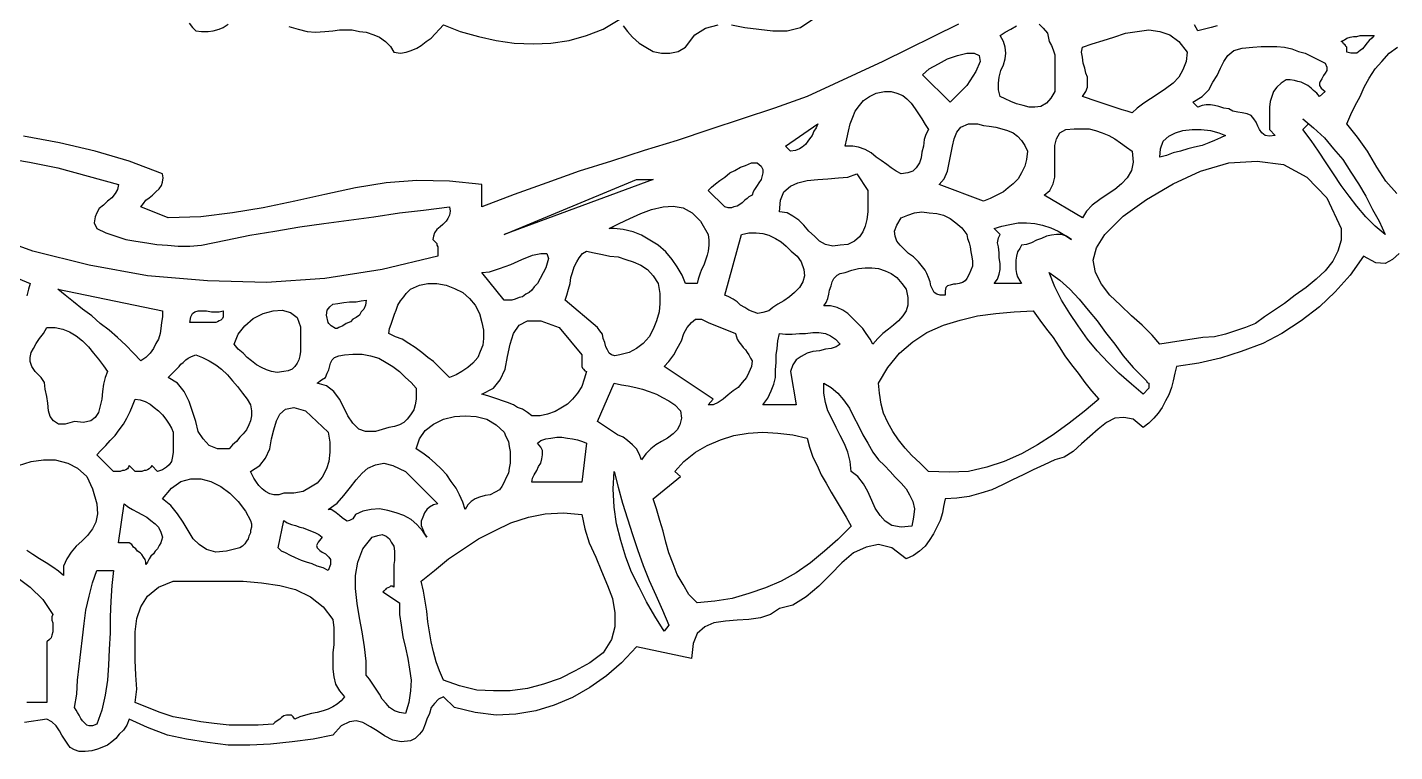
# Model space of a CAD drawing. Extents: x 0.02 to 7.63, y 0.01 to 6.75.
# Drawn here: x 1.333 to 2.978, y 0.013 to 0.884 of the extents above; entities that cross this region are included whole.
import ezdxf

# ---------------------------------------------------------------- set-up
doc = ezdxf.new("R2010")
doc.units = 0
doc.layers.add('1', color=7, linetype='Continuous')

msp = doc.modelspace()

# ---------------------------------------------------------------- linework, layer by layer
msp.add_lwpolyline([(2.983, 0.612), (2.975, 0.605), (2.966, 0.6), (2.955, 0.601), (2.94, 0.609), (2.924, 0.586), (2.906, 0.566), (2.887, 0.548), (2.865, 0.531), (2.842, 0.516), (2.819, 0.504), (2.793, 0.494), (2.768, 0.486), (2.742, 0.48), (2.715, 0.476), (2.713, 0.468), (2.711, 0.459), (2.709, 0.451), (2.706, 0.442), (2.702, 0.435), (2.698, 0.427), (2.693, 0.42), (2.688, 0.414), (2.682, 0.408), (2.675, 0.403), (2.663, 0.413), (2.652, 0.415), (2.641, 0.414), (2.631, 0.409), (2.621, 0.401), (2.611, 0.392), (2.601, 0.383), (2.591, 0.374), (2.58, 0.367), (2.569, 0.364), (2.556, 0.358), (2.543, 0.352), (2.531, 0.346), (2.518, 0.34), (2.506, 0.334), (2.493, 0.328), (2.48, 0.324), (2.466, 0.32), (2.451, 0.318), (2.437, 0.317), (2.435, 0.308), (2.434, 0.3), (2.431, 0.291), (2.427, 0.283), (2.423, 0.275), (2.418, 0.267), (2.413, 0.26), (2.406, 0.254), (2.399, 0.249), (2.39, 0.245), (2.373, 0.258), (2.357, 0.262), (2.342, 0.259), (2.327, 0.252), (2.313, 0.24), (2.299, 0.226), (2.285, 0.212), (2.27, 0.199), (2.254, 0.189), (2.238, 0.185), (2.227, 0.178), (2.215, 0.174), (2.201, 0.172), (2.187, 0.171), (2.173, 0.17), (2.159, 0.168), (2.148, 0.163), (2.139, 0.155), (2.134, 0.143), (2.132, 0.125), (2.066, 0.139), (2.048, 0.12), (2.03, 0.104), (2.01, 0.09), (1.989, 0.078), (1.967, 0.069), (1.945, 0.062), (1.921, 0.058), (1.897, 0.057), (1.872, 0.06), (1.847, 0.066), (1.834, 0.079), (1.828, 0.076), (1.823, 0.071), (1.819, 0.066), (1.817, 0.059), (1.814, 0.052), (1.812, 0.046), (1.809, 0.039), (1.805, 0.034), (1.8, 0.029), (1.794, 0.026), (1.783, 0.025), (1.773, 0.027), (1.763, 0.032), (1.754, 0.038), (1.746, 0.043), (1.737, 0.048), (1.729, 0.05), (1.721, 0.049), (1.711, 0.044), (1.701, 0.033), (1.677, 0.028), (1.652, 0.025), (1.626, 0.022), (1.601, 0.021), (1.575, 0.021), (1.55, 0.024), (1.525, 0.028), (1.502, 0.033), (1.478, 0.042), (1.456, 0.052), (1.453, 0.045), (1.449, 0.039), (1.444, 0.034), (1.44, 0.029), (1.435, 0.025), (1.43, 0.021), (1.425, 0.019), (1.418, 0.016), (1.411, 0.014), (1.403, 0.013), (1.396, 0.013), (1.39, 0.015), (1.385, 0.018), (1.382, 0.022), (1.378, 0.028), (1.375, 0.033), (1.372, 0.038), (1.368, 0.044), (1.363, 0.049), (1.357, 0.052), (1.33, 0.048)])
at = {"layer": '1'}
for points in [[(2.453, 0.888), (2.362, 0.843), (2.271, 0.801), (2.232, 0.787), (2.193, 0.774), (2.154, 0.761), (2.115, 0.748), (2.075, 0.736), (2.036, 0.723), (1.997, 0.711), (1.958, 0.697), (1.919, 0.683), (1.88, 0.668), (1.88, 0.695), (1.841, 0.699), (1.802, 0.7), (1.765, 0.697), (1.728, 0.691), (1.691, 0.683), (1.655, 0.675), (1.617, 0.667), (1.58, 0.661), (1.542, 0.656), (1.503, 0.655), (1.47, 0.668), (1.473, 0.672), (1.476, 0.676), (1.48, 0.679), (1.484, 0.682), (1.488, 0.686), (1.492, 0.69), (1.495, 0.694), (1.496, 0.698), (1.497, 0.703), (1.496, 0.708), (1.456, 0.723), (1.415, 0.735), (1.372, 0.745), (1.329, 0.753)], [(1.528, 0.889), (1.532, 0.884), (1.536, 0.88), (1.543, 0.879), (1.551, 0.879), (1.557, 0.88), (1.564, 0.882), (1.569, 0.884), (1.575, 0.888)], [(1.648, 0.885), (1.659, 0.882), (1.67, 0.879), (1.68, 0.878), (1.691, 0.879), (1.701, 0.88), (1.709, 0.881), (1.716, 0.881), (1.724, 0.881), (1.733, 0.879), (1.741, 0.878), (1.75, 0.875), (1.757, 0.872), (1.764, 0.867), (1.77, 0.861), (1.774, 0.854), (1.782, 0.853), (1.789, 0.854), (1.795, 0.856), (1.802, 0.859), (1.807, 0.862), (1.813, 0.867), (1.819, 0.871), (1.824, 0.876), (1.829, 0.882), (1.834, 0.887), (1.854, 0.879), (1.876, 0.873), (1.897, 0.868), (1.919, 0.865), (1.942, 0.864), (1.963, 0.865), (1.985, 0.868), (2.006, 0.874), (2.026, 0.882), (2.046, 0.894)], [(2.18, 0.887), (2.196, 0.884), (2.213, 0.882), (2.23, 0.88), (2.247, 0.88), (2.263, 0.884), (2.278, 0.894)], [(2.55, 0.888), (2.555, 0.883), (2.56, 0.877), (2.562, 0.867), (2.565, 0.862), (2.567, 0.857), (2.569, 0.851), (2.569, 0.845), (2.569, 0.839), (2.569, 0.832), (2.569, 0.826), (2.569, 0.82), (2.569, 0.814), (2.569, 0.807)], [(2.05, 0.886), (2.055, 0.879), (2.061, 0.872), (2.069, 0.865), (2.077, 0.86), (2.086, 0.855), (2.096, 0.853), (2.106, 0.853), (2.116, 0.855), (2.125, 0.86), (2.136, 0.875), (2.149, 0.883), (2.164, 0.887)], [(2.569, 0.807), (2.564, 0.799), (2.559, 0.793), (2.552, 0.789), (2.545, 0.788), (2.538, 0.788), (2.531, 0.79), (2.523, 0.792), (2.516, 0.795), (2.509, 0.798), (2.503, 0.801), (2.501, 0.809), (2.501, 0.817), (2.502, 0.824), (2.504, 0.832), (2.507, 0.839), (2.509, 0.846), (2.51, 0.853), (2.509, 0.86), (2.507, 0.867), (2.503, 0.874), (2.509, 0.878), (2.516, 0.882), (2.523, 0.886)], [(2.728, 0.854), (2.727, 0.843), (2.723, 0.833), (2.718, 0.824), (2.711, 0.817), (2.702, 0.81), (2.693, 0.804), (2.684, 0.798), (2.676, 0.793), (2.668, 0.787), (2.662, 0.781), (2.656, 0.783), (2.65, 0.785), (2.644, 0.787), (2.638, 0.789), (2.632, 0.791), (2.626, 0.793), (2.62, 0.795), (2.614, 0.797), (2.608, 0.799), (2.602, 0.801), (2.606, 0.807), (2.608, 0.812), (2.608, 0.818), (2.608, 0.824), (2.606, 0.829), (2.605, 0.835), (2.603, 0.841), (2.602, 0.848), (2.601, 0.854), (2.602, 0.86), (2.614, 0.864), (2.627, 0.868), (2.64, 0.872), (2.654, 0.877), (2.668, 0.879), (2.682, 0.881), (2.695, 0.879), (2.707, 0.875), (2.718, 0.867), (2.728, 0.854)], [(2.764, 0.886), (2.757, 0.884), (2.749, 0.882), (2.741, 0.88), (2.737, 0.887)], [(2.953, 0.874), (2.95, 0.871), (2.947, 0.868), (2.944, 0.865), (2.942, 0.862), (2.939, 0.858), (2.936, 0.856), (2.932, 0.853), (2.929, 0.853), (2.925, 0.853), (2.92, 0.854), (2.92, 0.856), (2.92, 0.858), (2.92, 0.86), (2.919, 0.861), (2.918, 0.863), (2.916, 0.864), (2.915, 0.866), (2.913, 0.867), (2.917, 0.869), (2.92, 0.871), (2.924, 0.872), (2.928, 0.873), (2.932, 0.873), (2.936, 0.874), (2.94, 0.874), (2.944, 0.874), (2.949, 0.874), (2.953, 0.874)], [(2.894, 0.841), (2.896, 0.836), (2.896, 0.832), (2.894, 0.829), (2.892, 0.826), (2.89, 0.822), (2.888, 0.819), (2.887, 0.817), (2.887, 0.814), (2.889, 0.811), (2.894, 0.807), (2.887, 0.801), (2.884, 0.805), (2.88, 0.808), (2.877, 0.811), (2.873, 0.814), (2.869, 0.816), (2.865, 0.818), (2.861, 0.819), (2.857, 0.82), (2.852, 0.821), (2.847, 0.821), (2.841, 0.817), (2.836, 0.812), (2.832, 0.807), (2.83, 0.801), (2.828, 0.795), (2.827, 0.788), (2.827, 0.781), (2.827, 0.775), (2.827, 0.768), (2.827, 0.761), (2.834, 0.754), (2.827, 0.753), (2.822, 0.754), (2.818, 0.757), (2.815, 0.761), (2.813, 0.765), (2.811, 0.77), (2.808, 0.774), (2.805, 0.778), (2.8, 0.78), (2.794, 0.781), (2.789, 0.782), (2.783, 0.783), (2.778, 0.786), (2.772, 0.787), (2.766, 0.789), (2.761, 0.79), (2.756, 0.791), (2.751, 0.791), (2.746, 0.79), (2.741, 0.788), (2.735, 0.794), (2.746, 0.801), (2.754, 0.809), (2.759, 0.818), (2.764, 0.826), (2.768, 0.835), (2.772, 0.843), (2.777, 0.85), (2.784, 0.856), (2.794, 0.859), (2.807, 0.86), (2.817, 0.861), (2.826, 0.861), (2.836, 0.861), (2.845, 0.86), (2.854, 0.858), (2.862, 0.855), (2.87, 0.853), (2.878, 0.849), (2.886, 0.845), (2.894, 0.841)], [(2.98, 0.684), (2.967, 0.699), (2.956, 0.716), (2.945, 0.735), (2.933, 0.752), (2.92, 0.768), (2.925, 0.779), (2.93, 0.79), (2.936, 0.801), (2.941, 0.812), (2.947, 0.823), (2.954, 0.834), (2.962, 0.843), (2.971, 0.853), (2.981, 0.86)], [(2.463, 0.814), (2.443, 0.794), (2.41, 0.827), (2.418, 0.834), (2.429, 0.84), (2.44, 0.846), (2.452, 0.85), (2.463, 0.853), (2.472, 0.853), (2.478, 0.85), (2.479, 0.843), (2.474, 0.831), (2.463, 0.814)], [(2.417, 0.761), (2.414, 0.755), (2.412, 0.749), (2.411, 0.741), (2.409, 0.734), (2.408, 0.727), (2.406, 0.721), (2.402, 0.715), (2.398, 0.711), (2.392, 0.709), (2.384, 0.708), (2.378, 0.711), (2.372, 0.715), (2.367, 0.719), (2.36, 0.724), (2.354, 0.728), (2.348, 0.733), (2.341, 0.737), (2.333, 0.74), (2.326, 0.741), (2.317, 0.741), (2.319, 0.75), (2.321, 0.759), (2.323, 0.768), (2.326, 0.776), (2.329, 0.783), (2.334, 0.79), (2.339, 0.796), (2.346, 0.801), (2.354, 0.805), (2.364, 0.807), (2.372, 0.807), (2.379, 0.805), (2.386, 0.802), (2.391, 0.798), (2.396, 0.793), (2.401, 0.786), (2.405, 0.78), (2.409, 0.774), (2.413, 0.767), (2.417, 0.761)], [(2.966, 0.635), (2.954, 0.645), (2.943, 0.656), (2.932, 0.669), (2.923, 0.681), (2.913, 0.694), (2.904, 0.708), (2.895, 0.721), (2.886, 0.735), (2.877, 0.748), (2.867, 0.761), (2.874, 0.768), (2.867, 0.774), (2.88, 0.763), (2.893, 0.751), (2.904, 0.738), (2.915, 0.725), (2.925, 0.71), (2.934, 0.696), (2.943, 0.681), (2.951, 0.665), (2.959, 0.651), (2.966, 0.635)], [(2.251, 0.735), (2.245, 0.741), (2.284, 0.768), (2.282, 0.763), (2.279, 0.759), (2.277, 0.754), (2.274, 0.75), (2.272, 0.747), (2.269, 0.743), (2.265, 0.74), (2.262, 0.738), (2.257, 0.736), (2.251, 0.735)], [(2.536, 0.735), (2.535, 0.725), (2.533, 0.717), (2.529, 0.709), (2.525, 0.702), (2.519, 0.696), (2.513, 0.691), (2.507, 0.686), (2.499, 0.682), (2.491, 0.678), (2.483, 0.675), (2.43, 0.695), (2.436, 0.702), (2.44, 0.711), (2.442, 0.721), (2.444, 0.731), (2.446, 0.741), (2.448, 0.75), (2.451, 0.758), (2.456, 0.764), (2.465, 0.768), (2.476, 0.768), (2.483, 0.766), (2.49, 0.765), (2.498, 0.764), (2.505, 0.762), (2.512, 0.76), (2.519, 0.757), (2.524, 0.753), (2.529, 0.748), (2.533, 0.742), (2.536, 0.735)], [(2.662, 0.735), (2.663, 0.722), (2.661, 0.712), (2.656, 0.703), (2.649, 0.696), (2.641, 0.689), (2.632, 0.683), (2.623, 0.677), (2.614, 0.67), (2.607, 0.663), (2.602, 0.655), (2.556, 0.682), (2.563, 0.688), (2.567, 0.696), (2.569, 0.704), (2.569, 0.714), (2.569, 0.723), (2.569, 0.733), (2.569, 0.742), (2.571, 0.75), (2.575, 0.757), (2.582, 0.761), (2.592, 0.762), (2.601, 0.762), (2.61, 0.762), (2.618, 0.76), (2.626, 0.757), (2.634, 0.754), (2.641, 0.75), (2.648, 0.745), (2.655, 0.74), (2.662, 0.735)], [(2.774, 0.754), (2.768, 0.751), (2.761, 0.748), (2.754, 0.745), (2.746, 0.742), (2.737, 0.74), (2.729, 0.738), (2.72, 0.735), (2.711, 0.733), (2.703, 0.73), (2.695, 0.728), (2.696, 0.738), (2.699, 0.747), (2.706, 0.753), (2.714, 0.757), (2.723, 0.76), (2.734, 0.761), (2.745, 0.761), (2.756, 0.76), (2.766, 0.757), (2.774, 0.754)], [(1.301, 0.728), (1.336, 0.722), (1.37, 0.715), (1.443, 0.695), (1.442, 0.689), (1.439, 0.684), (1.435, 0.679), (1.43, 0.675), (1.425, 0.67), (1.42, 0.666), (1.417, 0.661), (1.415, 0.656), (1.414, 0.649), (1.417, 0.642), (1.428, 0.637), (1.44, 0.633), (1.452, 0.629), (1.464, 0.627), (1.477, 0.625), (1.489, 0.623), (1.502, 0.622), (1.515, 0.621), (1.529, 0.621), (1.543, 0.622), (1.572, 0.628), (1.601, 0.634), (1.631, 0.639), (1.661, 0.644), (1.69, 0.648), (1.72, 0.652), (1.75, 0.656), (1.781, 0.661), (1.81, 0.664), (1.841, 0.668), (1.842, 0.663), (1.841, 0.658), (1.839, 0.654), (1.837, 0.651), (1.833, 0.647), (1.83, 0.644), (1.826, 0.641), (1.823, 0.637), (1.822, 0.633), (1.821, 0.629), (1.823, 0.627), (1.824, 0.626), (1.826, 0.624), (1.826, 0.622), (1.827, 0.62), (1.827, 0.617), (1.827, 0.615), (1.827, 0.612), (1.827, 0.609), (1.76, 0.593), (1.691, 0.582), (1.621, 0.577), (1.55, 0.579), (1.478, 0.585), (1.408, 0.598), (1.34, 0.615), (1.274, 0.639)], [(2.211, 0.721), (2.216, 0.717), (2.218, 0.713), (2.218, 0.709), (2.217, 0.706), (2.216, 0.701), (2.213, 0.697), (2.211, 0.694), (2.208, 0.689), (2.206, 0.686), (2.205, 0.682), (2.201, 0.68), (2.199, 0.678), (2.196, 0.676), (2.193, 0.673), (2.19, 0.671), (2.187, 0.669), (2.183, 0.668), (2.18, 0.667), (2.176, 0.667), (2.172, 0.668), (2.152, 0.688), (2.156, 0.692), (2.161, 0.696), (2.166, 0.7), (2.172, 0.704), (2.178, 0.709), (2.184, 0.712), (2.191, 0.716), (2.197, 0.718), (2.204, 0.721), (2.211, 0.721)], [(2.344, 0.688), (2.344, 0.68), (2.344, 0.671), (2.344, 0.662), (2.343, 0.653), (2.341, 0.645), (2.338, 0.638), (2.334, 0.632), (2.328, 0.627), (2.32, 0.623), (2.311, 0.622), (2.302, 0.621), (2.293, 0.623), (2.286, 0.627), (2.28, 0.633), (2.273, 0.639), (2.267, 0.646), (2.261, 0.652), (2.254, 0.657), (2.247, 0.661), (2.238, 0.662), (2.239, 0.676), (2.243, 0.686), (2.251, 0.693), (2.26, 0.697), (2.271, 0.7), (2.284, 0.701), (2.296, 0.702), (2.309, 0.703), (2.32, 0.704), (2.331, 0.708), (2.344, 0.688)], [(2.913, 0.642), (2.913, 0.628), (2.909, 0.615), (2.903, 0.603), (2.894, 0.591), (2.883, 0.581), (2.871, 0.571), (2.858, 0.562), (2.845, 0.552), (2.833, 0.544), (2.821, 0.536), (2.81, 0.528), (2.798, 0.523), (2.786, 0.519), (2.774, 0.515), (2.761, 0.512), (2.747, 0.511), (2.734, 0.509), (2.721, 0.507), (2.708, 0.505), (2.695, 0.503), (2.686, 0.514), (2.674, 0.526), (2.661, 0.537), (2.648, 0.55), (2.635, 0.562), (2.625, 0.575), (2.618, 0.589), (2.615, 0.604), (2.619, 0.619), (2.629, 0.635), (2.651, 0.657), (2.679, 0.677), (2.711, 0.696), (2.744, 0.711), (2.778, 0.721), (2.812, 0.723), (2.844, 0.719), (2.872, 0.704), (2.896, 0.679), (2.913, 0.642)], [(1.907, 0.635), (2.066, 0.701), (2.086, 0.701), (1.907, 0.635)], [(2.152, 0.635), (2.153, 0.628), (2.153, 0.622), (2.152, 0.615), (2.151, 0.61), (2.149, 0.604), (2.147, 0.598), (2.144, 0.593), (2.142, 0.587), (2.14, 0.581), (2.139, 0.576), (2.125, 0.576), (2.121, 0.586), (2.115, 0.596), (2.109, 0.605), (2.101, 0.614), (2.092, 0.622), (2.082, 0.628), (2.072, 0.634), (2.062, 0.638), (2.05, 0.641), (2.039, 0.642), (2.033, 0.642), (2.045, 0.648), (2.058, 0.654), (2.071, 0.66), (2.084, 0.665), (2.098, 0.668), (2.11, 0.669), (2.122, 0.667), (2.133, 0.661), (2.143, 0.651), (2.152, 0.635)], [(2.463, 0.635), (2.464, 0.63), (2.466, 0.625), (2.467, 0.62), (2.468, 0.614), (2.469, 0.608), (2.47, 0.603), (2.47, 0.597), (2.468, 0.592), (2.466, 0.587), (2.463, 0.582), (2.461, 0.579), (2.458, 0.577), (2.454, 0.576), (2.45, 0.575), (2.447, 0.575), (2.443, 0.574), (2.44, 0.573), (2.438, 0.571), (2.437, 0.567), (2.437, 0.562), (2.431, 0.562), (2.427, 0.563), (2.424, 0.565), (2.422, 0.569), (2.42, 0.573), (2.419, 0.578), (2.417, 0.583), (2.415, 0.588), (2.413, 0.592), (2.41, 0.596), (2.405, 0.602), (2.399, 0.608), (2.393, 0.612), (2.388, 0.617), (2.383, 0.622), (2.379, 0.627), (2.377, 0.633), (2.376, 0.639), (2.379, 0.646), (2.384, 0.655), (2.392, 0.658), (2.4, 0.661), (2.409, 0.662), (2.418, 0.661), (2.427, 0.66), (2.435, 0.658), (2.443, 0.654), (2.45, 0.649), (2.457, 0.643), (2.463, 0.635)], [(2.589, 0.629), (2.583, 0.633), (2.577, 0.635), (2.571, 0.635), (2.565, 0.634), (2.559, 0.633), (2.553, 0.63), (2.547, 0.628), (2.541, 0.625), (2.535, 0.623), (2.529, 0.622), (2.527, 0.618), (2.524, 0.614), (2.523, 0.609), (2.522, 0.604), (2.522, 0.599), (2.522, 0.593), (2.523, 0.588), (2.524, 0.584), (2.527, 0.579), (2.529, 0.576), (2.496, 0.576), (2.5, 0.581), (2.502, 0.587), (2.503, 0.593), (2.503, 0.6), (2.502, 0.607), (2.502, 0.613), (2.501, 0.62), (2.5, 0.625), (2.501, 0.631), (2.503, 0.635), (2.496, 0.642), (2.505, 0.645), (2.515, 0.647), (2.525, 0.649), (2.535, 0.649), (2.545, 0.648), (2.554, 0.646), (2.564, 0.643), (2.573, 0.639), (2.581, 0.634), (2.589, 0.629)], [(2.264, 0.602), (2.267, 0.593), (2.268, 0.585), (2.266, 0.578), (2.262, 0.571), (2.256, 0.565), (2.25, 0.56), (2.243, 0.555), (2.236, 0.551), (2.23, 0.547), (2.225, 0.543), (2.218, 0.541), (2.212, 0.54), (2.206, 0.542), (2.201, 0.544), (2.196, 0.547), (2.191, 0.55), (2.187, 0.554), (2.182, 0.557), (2.177, 0.56), (2.172, 0.562), (2.192, 0.635), (2.201, 0.637), (2.21, 0.637), (2.218, 0.636), (2.225, 0.634), (2.233, 0.63), (2.24, 0.626), (2.246, 0.621), (2.252, 0.615), (2.259, 0.609), (2.264, 0.602)], [(1.258, 0.609), (1.337, 0.576)], [(1.947, 0.576), (1.943, 0.572), (1.94, 0.568), (1.937, 0.565), (1.933, 0.563), (1.929, 0.56), (1.925, 0.559), (1.92, 0.557), (1.916, 0.556), (1.911, 0.556), (1.907, 0.556), (1.88, 0.589), (1.889, 0.59), (1.901, 0.594), (1.915, 0.599), (1.928, 0.605), (1.941, 0.61), (1.951, 0.612), (1.958, 0.612), (1.96, 0.606), (1.957, 0.595), (1.947, 0.576)], [(2.092, 0.576), (2.094, 0.564), (2.094, 0.552), (2.093, 0.542), (2.09, 0.531), (2.086, 0.521), (2.081, 0.512), (2.074, 0.504), (2.066, 0.498), (2.057, 0.493), (2.046, 0.49), (2.04, 0.489), (2.036, 0.49), (2.033, 0.492), (2.031, 0.496), (2.029, 0.5), (2.028, 0.505), (2.026, 0.51), (2.025, 0.515), (2.022, 0.519), (2.019, 0.523), (1.98, 0.556), (1.982, 0.562), (1.984, 0.569), (1.986, 0.576), (1.987, 0.583), (1.989, 0.589), (1.991, 0.596), (1.994, 0.602), (1.997, 0.607), (2.001, 0.612), (2.006, 0.615), (2.015, 0.613), (2.025, 0.611), (2.034, 0.609), (2.044, 0.608), (2.053, 0.605), (2.062, 0.602), (2.071, 0.598), (2.079, 0.593), (2.086, 0.585), (2.092, 0.576)], [(2.39, 0.569), (2.392, 0.559), (2.392, 0.55), (2.39, 0.543), (2.386, 0.537), (2.381, 0.531), (2.375, 0.526), (2.369, 0.521), (2.362, 0.516), (2.356, 0.51), (2.35, 0.503), (2.347, 0.509), (2.342, 0.516), (2.338, 0.522), (2.332, 0.528), (2.326, 0.534), (2.32, 0.54), (2.314, 0.544), (2.307, 0.547), (2.299, 0.549), (2.291, 0.549), (2.294, 0.553), (2.296, 0.558), (2.297, 0.563), (2.298, 0.568), (2.3, 0.573), (2.301, 0.578), (2.303, 0.582), (2.307, 0.586), (2.311, 0.588), (2.317, 0.589), (2.325, 0.592), (2.333, 0.594), (2.341, 0.595), (2.349, 0.595), (2.357, 0.594), (2.365, 0.591), (2.372, 0.588), (2.379, 0.583), (2.385, 0.576), (2.39, 0.569)], [(1.337, 0.576), (1.335, 0.569), (1.333, 0.561)], [(1.88, 0.529), (1.882, 0.52), (1.882, 0.51), (1.881, 0.502), (1.878, 0.494), (1.875, 0.487), (1.869, 0.48), (1.863, 0.475), (1.856, 0.47), (1.849, 0.466), (1.841, 0.463), (1.835, 0.469), (1.829, 0.475), (1.822, 0.482), (1.815, 0.487), (1.808, 0.493), (1.8, 0.499), (1.792, 0.504), (1.784, 0.509), (1.776, 0.512), (1.768, 0.516), (1.769, 0.522), (1.771, 0.527), (1.773, 0.533), (1.775, 0.539), (1.777, 0.544), (1.779, 0.55), (1.782, 0.555), (1.786, 0.56), (1.789, 0.564), (1.794, 0.569), (1.805, 0.574), (1.815, 0.576), (1.826, 0.576), (1.837, 0.574), (1.847, 0.57), (1.857, 0.565), (1.865, 0.558), (1.872, 0.55), (1.877, 0.54), (1.88, 0.529)], [(2.675, 0.463), (2.676, 0.462), (2.678, 0.46), (2.679, 0.459), (2.68, 0.457), (2.682, 0.456), (2.682, 0.454), (2.682, 0.452), (2.682, 0.45), (2.675, 0.443), (2.661, 0.455), (2.646, 0.468), (2.633, 0.481), (2.62, 0.495), (2.608, 0.509), (2.597, 0.525), (2.587, 0.54), (2.577, 0.556), (2.569, 0.572), (2.562, 0.589), (2.575, 0.58), (2.587, 0.569), (2.598, 0.557), (2.609, 0.544), (2.62, 0.531), (2.63, 0.517), (2.641, 0.503), (2.651, 0.489), (2.663, 0.475), (2.675, 0.463)], [(1.496, 0.543), (1.496, 0.536), (1.495, 0.529), (1.494, 0.522), (1.493, 0.516), (1.491, 0.509), (1.488, 0.504), (1.485, 0.498), (1.481, 0.492), (1.476, 0.487), (1.47, 0.483), (1.461, 0.492), (1.452, 0.502), (1.442, 0.511), (1.432, 0.52), (1.421, 0.528), (1.411, 0.537), (1.4, 0.545), (1.389, 0.554), (1.379, 0.562), (1.37, 0.569), (1.496, 0.543)], [(1.569, 0.543), (1.569, 0.54), (1.569, 0.538), (1.569, 0.536), (1.568, 0.534), (1.566, 0.532), (1.564, 0.531), (1.562, 0.53), (1.56, 0.529), (1.558, 0.529), (1.556, 0.529), (1.529, 0.529), (1.53, 0.536), (1.532, 0.54), (1.535, 0.542), (1.539, 0.543), (1.544, 0.543), (1.549, 0.543), (1.555, 0.542), (1.56, 0.542), (1.564, 0.542), (1.569, 0.543)], [(1.662, 0.509), (1.662, 0.504), (1.662, 0.499), (1.662, 0.494), (1.661, 0.489), (1.66, 0.484), (1.658, 0.48), (1.655, 0.476), (1.652, 0.473), (1.647, 0.471), (1.642, 0.47), (1.634, 0.469), (1.627, 0.47), (1.621, 0.472), (1.615, 0.475), (1.609, 0.478), (1.603, 0.483), (1.598, 0.487), (1.593, 0.492), (1.587, 0.497), (1.582, 0.503), (1.587, 0.515), (1.595, 0.525), (1.605, 0.534), (1.617, 0.54), (1.629, 0.543), (1.64, 0.544), (1.65, 0.541), (1.658, 0.535), (1.662, 0.524), (1.662, 0.509)], [(1.741, 0.556), (1.74, 0.55), (1.738, 0.545), (1.735, 0.542), (1.733, 0.538), (1.729, 0.535), (1.725, 0.533), (1.722, 0.53), (1.717, 0.528), (1.713, 0.525), (1.708, 0.523), (1.706, 0.522), (1.704, 0.522), (1.702, 0.523), (1.701, 0.524), (1.699, 0.525), (1.698, 0.526), (1.696, 0.528), (1.695, 0.529), (1.693, 0.538), (1.694, 0.544), (1.697, 0.548), (1.701, 0.551), (1.707, 0.552), (1.714, 0.553), (1.721, 0.554), (1.729, 0.554), (1.735, 0.555), (1.741, 0.556)], [(2.622, 0.437), (2.604, 0.422), (2.586, 0.408), (2.567, 0.394), (2.548, 0.382), (2.529, 0.371), (2.508, 0.362), (2.487, 0.355), (2.465, 0.35), (2.442, 0.349), (2.417, 0.35), (2.407, 0.36), (2.397, 0.369), (2.389, 0.378), (2.381, 0.388), (2.374, 0.398), (2.368, 0.409), (2.363, 0.42), (2.36, 0.431), (2.358, 0.444), (2.357, 0.456), (2.368, 0.475), (2.382, 0.492), (2.398, 0.506), (2.415, 0.517), (2.435, 0.526), (2.455, 0.532), (2.476, 0.537), (2.498, 0.54), (2.52, 0.542), (2.543, 0.543), (2.551, 0.532), (2.559, 0.521), (2.567, 0.511), (2.574, 0.5), (2.581, 0.489), (2.589, 0.478), (2.597, 0.468), (2.605, 0.457), (2.613, 0.447), (2.622, 0.437)], [(2, 0.49), (2, 0.487), (2, 0.484), (2, 0.481), (2, 0.478), (2, 0.476), (2.001, 0.474), (2.002, 0.473), (2.004, 0.471), (2.006, 0.47), (2.003, 0.461), (2, 0.452), (1.995, 0.444), (1.989, 0.437), (1.983, 0.431), (1.975, 0.426), (1.968, 0.422), (1.959, 0.419), (1.95, 0.417), (1.94, 0.417), (1.935, 0.421), (1.929, 0.425), (1.923, 0.427), (1.918, 0.43), (1.911, 0.433), (1.905, 0.435), (1.899, 0.437), (1.893, 0.439), (1.887, 0.441), (1.88, 0.443), (1.894, 0.45), (1.902, 0.46), (1.908, 0.473), (1.911, 0.488), (1.914, 0.503), (1.918, 0.516), (1.925, 0.526), (1.935, 0.531), (1.951, 0.531), (1.973, 0.523), (2, 0.49)], [(2.185, 0.516), (2.186, 0.512), (2.187, 0.509), (2.189, 0.506), (2.192, 0.502), (2.194, 0.499), (2.197, 0.496), (2.199, 0.493), (2.201, 0.49), (2.203, 0.486), (2.205, 0.483), (2.204, 0.476), (2.201, 0.469), (2.198, 0.463), (2.193, 0.457), (2.188, 0.451), (2.182, 0.447), (2.176, 0.442), (2.17, 0.437), (2.164, 0.433), (2.158, 0.43), (2.152, 0.43), (2.158, 0.437), (2.099, 0.476), (2.105, 0.482), (2.111, 0.49), (2.115, 0.498), (2.12, 0.507), (2.123, 0.516), (2.127, 0.523), (2.132, 0.529), (2.137, 0.533), (2.144, 0.533), (2.152, 0.529), (2.185, 0.516)], [(1.43, 0.47), (1.427, 0.463), (1.425, 0.455), (1.424, 0.446), (1.423, 0.437), (1.421, 0.429), (1.419, 0.421), (1.415, 0.415), (1.41, 0.411), (1.401, 0.409), (1.39, 0.41), (1.379, 0.407), (1.371, 0.407), (1.365, 0.411), (1.361, 0.416), (1.359, 0.423), (1.358, 0.432), (1.357, 0.44), (1.355, 0.449), (1.354, 0.457), (1.35, 0.463), (1.343, 0.47), (1.339, 0.476), (1.337, 0.482), (1.337, 0.487), (1.338, 0.493), (1.341, 0.498), (1.344, 0.504), (1.348, 0.51), (1.353, 0.516), (1.357, 0.523), (1.367, 0.523), (1.376, 0.521), (1.384, 0.518), (1.392, 0.513), (1.4, 0.507), (1.407, 0.5), (1.413, 0.492), (1.419, 0.485), (1.425, 0.477), (1.43, 0.47)], [(2.311, 0.503), (2.306, 0.5), (2.3, 0.498), (2.293, 0.497), (2.286, 0.495), (2.278, 0.494), (2.271, 0.492), (2.264, 0.488), (2.258, 0.484), (2.254, 0.478), (2.251, 0.47), (2.258, 0.43), (2.218, 0.43), (2.224, 0.438), (2.228, 0.447), (2.231, 0.455), (2.233, 0.463), (2.233, 0.472), (2.234, 0.481), (2.234, 0.49), (2.235, 0.498), (2.236, 0.507), (2.238, 0.516), (2.245, 0.515), (2.253, 0.515), (2.262, 0.516), (2.269, 0.516), (2.278, 0.517), (2.285, 0.517), (2.293, 0.516), (2.299, 0.513), (2.305, 0.509), (2.311, 0.503)], [(1.602, 0.43), (1.603, 0.423), (1.603, 0.417), (1.602, 0.411), (1.6, 0.406), (1.597, 0.4), (1.593, 0.395), (1.589, 0.391), (1.585, 0.386), (1.58, 0.382), (1.576, 0.377), (1.562, 0.377), (1.552, 0.381), (1.545, 0.389), (1.539, 0.398), (1.536, 0.41), (1.532, 0.422), (1.528, 0.434), (1.522, 0.446), (1.514, 0.456), (1.503, 0.463), (1.507, 0.467), (1.51, 0.47), (1.513, 0.473), (1.516, 0.476), (1.518, 0.479), (1.521, 0.481), (1.524, 0.484), (1.527, 0.486), (1.531, 0.488), (1.536, 0.49), (1.544, 0.487), (1.552, 0.483), (1.56, 0.478), (1.567, 0.473), (1.574, 0.466), (1.58, 0.459), (1.586, 0.452), (1.592, 0.444), (1.598, 0.437), (1.602, 0.43)], [(1.801, 0.45), (1.801, 0.443), (1.801, 0.437), (1.8, 0.43), (1.798, 0.424), (1.794, 0.418), (1.79, 0.413), (1.786, 0.409), (1.781, 0.406), (1.775, 0.404), (1.768, 0.403), (1.752, 0.398), (1.74, 0.398), (1.732, 0.401), (1.725, 0.408), (1.719, 0.417), (1.714, 0.427), (1.709, 0.437), (1.702, 0.446), (1.693, 0.453), (1.682, 0.456), (1.687, 0.46), (1.692, 0.463), (1.694, 0.468), (1.696, 0.472), (1.697, 0.477), (1.698, 0.48), (1.7, 0.484), (1.703, 0.487), (1.708, 0.489), (1.715, 0.49), (1.725, 0.491), (1.736, 0.491), (1.746, 0.489), (1.756, 0.486), (1.765, 0.481), (1.773, 0.476), (1.781, 0.47), (1.788, 0.463), (1.795, 0.457), (1.801, 0.45)], [(2.119, 0.423), (2.12, 0.414), (2.118, 0.406), (2.115, 0.4), (2.11, 0.395), (2.103, 0.39), (2.096, 0.386), (2.089, 0.382), (2.083, 0.377), (2.077, 0.371), (2.072, 0.364), (2.069, 0.371), (2.066, 0.377), (2.061, 0.382), (2.055, 0.387), (2.05, 0.391), (2.043, 0.394), (2.037, 0.398), (2.031, 0.402), (2.025, 0.406), (2.019, 0.41), (2.039, 0.456), (2.048, 0.454), (2.056, 0.453), (2.065, 0.451), (2.073, 0.449), (2.081, 0.446), (2.09, 0.443), (2.097, 0.439), (2.105, 0.435), (2.112, 0.43), (2.119, 0.423)], [(2.357, 0.364), (2.364, 0.357), (2.371, 0.35), (2.377, 0.343), (2.384, 0.336), (2.39, 0.329), (2.394, 0.322), (2.398, 0.314), (2.4, 0.305), (2.399, 0.295), (2.397, 0.284), (2.384, 0.283), (2.373, 0.285), (2.365, 0.29), (2.359, 0.297), (2.353, 0.306), (2.349, 0.315), (2.344, 0.326), (2.339, 0.335), (2.332, 0.344), (2.324, 0.35), (2.323, 0.362), (2.32, 0.373), (2.316, 0.383), (2.311, 0.393), (2.306, 0.403), (2.301, 0.413), (2.296, 0.423), (2.293, 0.433), (2.291, 0.444), (2.291, 0.456), (2.3, 0.451), (2.308, 0.444), (2.315, 0.436), (2.322, 0.426), (2.327, 0.416), (2.333, 0.405), (2.338, 0.394), (2.344, 0.384), (2.35, 0.373), (2.357, 0.364)], [(1.509, 0.397), (1.509, 0.391), (1.509, 0.385), (1.509, 0.379), (1.509, 0.373), (1.508, 0.368), (1.507, 0.362), (1.504, 0.358), (1.501, 0.355), (1.496, 0.352), (1.49, 0.35), (1.483, 0.357), (1.482, 0.355), (1.48, 0.353), (1.478, 0.352), (1.476, 0.351), (1.474, 0.351), (1.471, 0.35), (1.469, 0.35), (1.466, 0.35), (1.463, 0.35), (1.456, 0.357), (1.455, 0.355), (1.454, 0.353), (1.452, 0.352), (1.45, 0.351), (1.448, 0.351), (1.445, 0.35), (1.442, 0.35), (1.439, 0.35), (1.437, 0.35), (1.417, 0.37), (1.422, 0.375), (1.428, 0.381), (1.433, 0.387), (1.439, 0.393), (1.444, 0.4), (1.449, 0.407), (1.453, 0.414), (1.457, 0.422), (1.46, 0.429), (1.463, 0.437), (1.469, 0.436), (1.475, 0.434), (1.481, 0.431), (1.486, 0.427), (1.491, 0.423), (1.496, 0.418), (1.5, 0.413), (1.504, 0.407), (1.507, 0.402), (1.509, 0.397)], [(1.695, 0.397), (1.697, 0.385), (1.697, 0.373), (1.696, 0.362), (1.693, 0.353), (1.688, 0.343), (1.682, 0.336), (1.674, 0.331), (1.665, 0.326), (1.654, 0.324), (1.642, 0.324), (1.636, 0.322), (1.63, 0.322), (1.625, 0.323), (1.62, 0.326), (1.616, 0.329), (1.612, 0.333), (1.609, 0.337), (1.606, 0.342), (1.604, 0.346), (1.602, 0.35), (1.613, 0.357), (1.62, 0.366), (1.625, 0.377), (1.627, 0.389), (1.63, 0.4), (1.633, 0.411), (1.637, 0.419), (1.644, 0.425), (1.654, 0.427), (1.668, 0.423), (1.695, 0.397)], [(1.907, 0.397), (1.909, 0.392), (1.912, 0.386), (1.913, 0.38), (1.914, 0.374), (1.914, 0.367), (1.914, 0.36), (1.913, 0.354), (1.912, 0.348), (1.909, 0.342), (1.907, 0.337), (1.904, 0.332), (1.901, 0.328), (1.896, 0.325), (1.89, 0.322), (1.884, 0.321), (1.877, 0.319), (1.872, 0.317), (1.867, 0.314), (1.863, 0.31), (1.86, 0.304), (1.857, 0.313), (1.853, 0.322), (1.849, 0.33), (1.843, 0.338), (1.838, 0.346), (1.831, 0.353), (1.824, 0.36), (1.817, 0.366), (1.809, 0.372), (1.801, 0.377), (1.805, 0.389), (1.812, 0.399), (1.822, 0.407), (1.834, 0.413), (1.847, 0.416), (1.86, 0.417), (1.873, 0.416), (1.886, 0.413), (1.897, 0.406), (1.907, 0.397)], [(2.324, 0.284), (2.308, 0.268), (2.292, 0.254), (2.275, 0.24), (2.258, 0.228), (2.24, 0.218), (2.221, 0.21), (2.201, 0.203), (2.181, 0.197), (2.16, 0.194), (2.139, 0.192), (2.129, 0.202), (2.122, 0.214), (2.115, 0.226), (2.11, 0.239), (2.105, 0.252), (2.101, 0.265), (2.098, 0.278), (2.094, 0.291), (2.09, 0.305), (2.086, 0.317), (2.119, 0.344), (2.112, 0.35), (2.123, 0.362), (2.137, 0.373), (2.151, 0.381), (2.167, 0.388), (2.183, 0.393), (2.2, 0.396), (2.218, 0.397), (2.236, 0.396), (2.254, 0.394), (2.271, 0.39), (2.274, 0.379), (2.278, 0.367), (2.283, 0.357), (2.288, 0.346), (2.294, 0.336), (2.3, 0.325), (2.306, 0.315), (2.312, 0.305), (2.318, 0.295), (2.324, 0.284)], [(2, 0.337), (1.94, 0.337), (1.941, 0.342), (1.943, 0.346), (1.946, 0.351), (1.948, 0.356), (1.951, 0.36), (1.952, 0.365), (1.953, 0.37), (1.953, 0.375), (1.951, 0.379), (1.947, 0.384), (1.951, 0.387), (1.957, 0.389), (1.963, 0.39), (1.97, 0.391), (1.976, 0.391), (1.983, 0.39), (1.989, 0.389), (1.995, 0.388), (2.001, 0.386), (2.006, 0.384), (2, 0.337)], [(1.323, 0.357), (1.338, 0.362), (1.353, 0.364), (1.367, 0.364), (1.382, 0.36), (1.394, 0.354), (1.405, 0.344), (1.412, 0.329), (1.417, 0.311)], [(1.827, 0.311), (1.822, 0.31), (1.817, 0.307), (1.814, 0.304), (1.811, 0.3), (1.809, 0.295), (1.807, 0.29), (1.807, 0.285), (1.809, 0.28), (1.811, 0.275), (1.814, 0.271), (1.809, 0.278), (1.802, 0.286), (1.795, 0.292), (1.786, 0.297), (1.777, 0.3), (1.767, 0.303), (1.757, 0.305), (1.747, 0.304), (1.737, 0.302), (1.728, 0.298), (1.725, 0.293), (1.721, 0.291), (1.718, 0.29), (1.715, 0.292), (1.712, 0.294), (1.709, 0.297), (1.705, 0.3), (1.702, 0.302), (1.699, 0.304), (1.695, 0.304), (1.706, 0.312), (1.714, 0.321), (1.722, 0.331), (1.729, 0.34), (1.736, 0.348), (1.743, 0.354), (1.752, 0.358), (1.762, 0.36), (1.773, 0.357), (1.788, 0.35), (1.827, 0.311)], [(2.105, 0.165), (2.099, 0.158), (2.088, 0.176), (2.078, 0.193), (2.069, 0.211), (2.06, 0.229), (2.053, 0.247), (2.047, 0.267), (2.042, 0.287), (2.039, 0.307), (2.038, 0.329), (2.039, 0.35), (2.044, 0.331), (2.049, 0.312), (2.055, 0.293), (2.061, 0.274), (2.067, 0.256), (2.074, 0.237), (2.081, 0.219), (2.089, 0.201), (2.097, 0.183), (2.105, 0.165)], [(1.602, 0.291), (1.603, 0.287), (1.603, 0.283), (1.602, 0.279), (1.602, 0.276), (1.6, 0.272), (1.599, 0.269), (1.597, 0.266), (1.595, 0.263), (1.592, 0.26), (1.589, 0.258), (1.573, 0.254), (1.56, 0.253), (1.549, 0.256), (1.54, 0.262), (1.533, 0.269), (1.527, 0.279), (1.521, 0.289), (1.514, 0.299), (1.506, 0.309), (1.496, 0.317), (1.507, 0.33), (1.518, 0.338), (1.53, 0.341), (1.542, 0.341), (1.554, 0.338), (1.566, 0.332), (1.577, 0.324), (1.587, 0.314), (1.596, 0.302), (1.602, 0.291)], [(1.417, 0.311), (1.418, 0.299), (1.416, 0.289), (1.412, 0.281), (1.406, 0.273), (1.399, 0.266), (1.392, 0.26), (1.386, 0.253), (1.381, 0.245), (1.377, 0.236), (1.377, 0.225), (1.371, 0.23), (1.364, 0.235), (1.356, 0.24), (1.348, 0.245), (1.34, 0.25), (1.333, 0.255)], [(1.496, 0.271), (1.495, 0.267), (1.494, 0.264), (1.492, 0.261), (1.49, 0.257), (1.487, 0.254), (1.485, 0.251), (1.482, 0.248), (1.48, 0.245), (1.478, 0.241), (1.476, 0.238), (1.476, 0.241), (1.475, 0.244), (1.473, 0.247), (1.471, 0.25), (1.469, 0.252), (1.466, 0.254), (1.464, 0.257), (1.461, 0.259), (1.459, 0.262), (1.456, 0.264), (1.443, 0.264), (1.45, 0.311), (1.455, 0.307), (1.46, 0.304), (1.466, 0.301), (1.471, 0.298), (1.477, 0.295), (1.482, 0.291), (1.487, 0.287), (1.491, 0.283), (1.494, 0.277), (1.496, 0.271)], [(2, 0.298), (2.004, 0.281), (2.009, 0.264), (2.017, 0.247), (2.024, 0.23), (2.031, 0.213), (2.037, 0.197), (2.04, 0.18), (2.04, 0.163), (2.036, 0.148), (2.026, 0.132), (2.01, 0.12), (1.992, 0.11), (1.974, 0.101), (1.954, 0.094), (1.935, 0.089), (1.914, 0.086), (1.894, 0.086), (1.874, 0.087), (1.853, 0.092), (1.834, 0.099), (1.829, 0.11), (1.825, 0.121), (1.822, 0.133), (1.819, 0.145), (1.817, 0.157), (1.815, 0.169), (1.814, 0.182), (1.812, 0.194), (1.81, 0.206), (1.807, 0.218), (1.823, 0.231), (1.84, 0.245), (1.858, 0.257), (1.876, 0.269), (1.896, 0.279), (1.915, 0.288), (1.936, 0.295), (1.956, 0.299), (1.978, 0.3), (2, 0.298)], [(1.688, 0.271), (1.683, 0.265), (1.681, 0.261), (1.682, 0.258), (1.685, 0.255), (1.688, 0.253), (1.692, 0.251), (1.696, 0.247), (1.698, 0.244), (1.698, 0.238), (1.695, 0.231), (1.689, 0.234), (1.682, 0.236), (1.676, 0.239), (1.669, 0.241), (1.663, 0.243), (1.656, 0.246), (1.65, 0.249), (1.644, 0.252), (1.639, 0.254), (1.635, 0.258), (1.642, 0.291), (1.646, 0.288), (1.651, 0.286), (1.656, 0.285), (1.661, 0.283), (1.665, 0.282), (1.67, 0.28), (1.675, 0.278), (1.68, 0.276), (1.684, 0.274), (1.688, 0.271)], [(1.774, 0.238), (1.774, 0.211), (1.772, 0.212), (1.77, 0.212), (1.769, 0.211), (1.767, 0.21), (1.765, 0.209), (1.764, 0.208), (1.762, 0.206), (1.761, 0.205), (1.781, 0.192), (1.781, 0.178), (1.783, 0.165), (1.785, 0.151), (1.788, 0.138), (1.791, 0.125), (1.793, 0.112), (1.795, 0.099), (1.794, 0.086), (1.792, 0.072), (1.788, 0.059), (1.781, 0.06), (1.775, 0.062), (1.769, 0.066), (1.765, 0.071), (1.76, 0.076), (1.757, 0.082), (1.753, 0.088), (1.749, 0.094), (1.745, 0.1), (1.741, 0.105), (1.741, 0.122), (1.739, 0.139), (1.736, 0.157), (1.733, 0.174), (1.73, 0.191), (1.728, 0.209), (1.728, 0.225), (1.731, 0.241), (1.737, 0.257), (1.748, 0.271), (1.755, 0.273), (1.76, 0.274), (1.765, 0.272), (1.769, 0.269), (1.771, 0.265), (1.774, 0.26), (1.775, 0.254), (1.775, 0.249), (1.775, 0.243), (1.774, 0.238)], [(1.437, 0.231), (1.435, 0.213), (1.434, 0.194), (1.433, 0.175), (1.433, 0.156), (1.432, 0.136), (1.431, 0.117), (1.43, 0.099), (1.427, 0.081), (1.423, 0.063), (1.417, 0.046), (1.412, 0.044), (1.408, 0.044), (1.405, 0.045), (1.402, 0.048), (1.4, 0.05), (1.398, 0.053), (1.396, 0.057), (1.394, 0.06), (1.392, 0.063), (1.39, 0.066), (1.393, 0.082), (1.394, 0.099), (1.396, 0.116), (1.398, 0.133), (1.4, 0.15), (1.402, 0.167), (1.404, 0.183), (1.408, 0.2), (1.412, 0.216), (1.417, 0.231), (1.437, 0.231)], [(1.321, 0.223), (1.337, 0.211), (1.352, 0.196), (1.364, 0.178)], [(1.701, 0.172), (1.702, 0.162), (1.702, 0.152), (1.702, 0.142), (1.701, 0.132), (1.701, 0.122), (1.701, 0.112), (1.702, 0.103), (1.704, 0.094), (1.709, 0.086), (1.715, 0.079), (1.711, 0.074), (1.706, 0.07), (1.701, 0.067), (1.695, 0.064), (1.689, 0.062), (1.682, 0.06), (1.675, 0.059), (1.668, 0.057), (1.661, 0.055), (1.655, 0.052), (1.653, 0.055), (1.651, 0.057), (1.648, 0.057), (1.645, 0.057), (1.642, 0.056), (1.639, 0.054), (1.637, 0.052), (1.634, 0.05), (1.631, 0.048), (1.629, 0.046), (1.611, 0.045), (1.593, 0.045), (1.576, 0.045), (1.558, 0.047), (1.542, 0.049), (1.525, 0.052), (1.509, 0.055), (1.493, 0.06), (1.478, 0.066), (1.463, 0.072), (1.465, 0.088), (1.464, 0.105), (1.463, 0.123), (1.463, 0.14), (1.463, 0.157), (1.465, 0.173), (1.47, 0.187), (1.478, 0.2), (1.491, 0.211), (1.509, 0.218), (1.529, 0.218), (1.55, 0.218), (1.572, 0.218), (1.593, 0.218), (1.615, 0.216), (1.637, 0.213), (1.656, 0.208), (1.674, 0.199), (1.689, 0.187), (1.701, 0.172)], [(1.364, 0.178), (1.363, 0.175), (1.363, 0.171), (1.364, 0.168), (1.364, 0.164), (1.364, 0.16), (1.364, 0.157), (1.363, 0.153), (1.362, 0.15), (1.36, 0.148), (1.357, 0.145), (1.357, 0.14), (1.357, 0.134), (1.357, 0.127), (1.357, 0.12), (1.357, 0.112), (1.357, 0.104), (1.357, 0.096), (1.357, 0.088), (1.357, 0.08), (1.357, 0.072), (1.333, 0.072)]]:
    msp.add_lwpolyline(points, dxfattribs=at)

doc.saveas('drawing.dxf')
